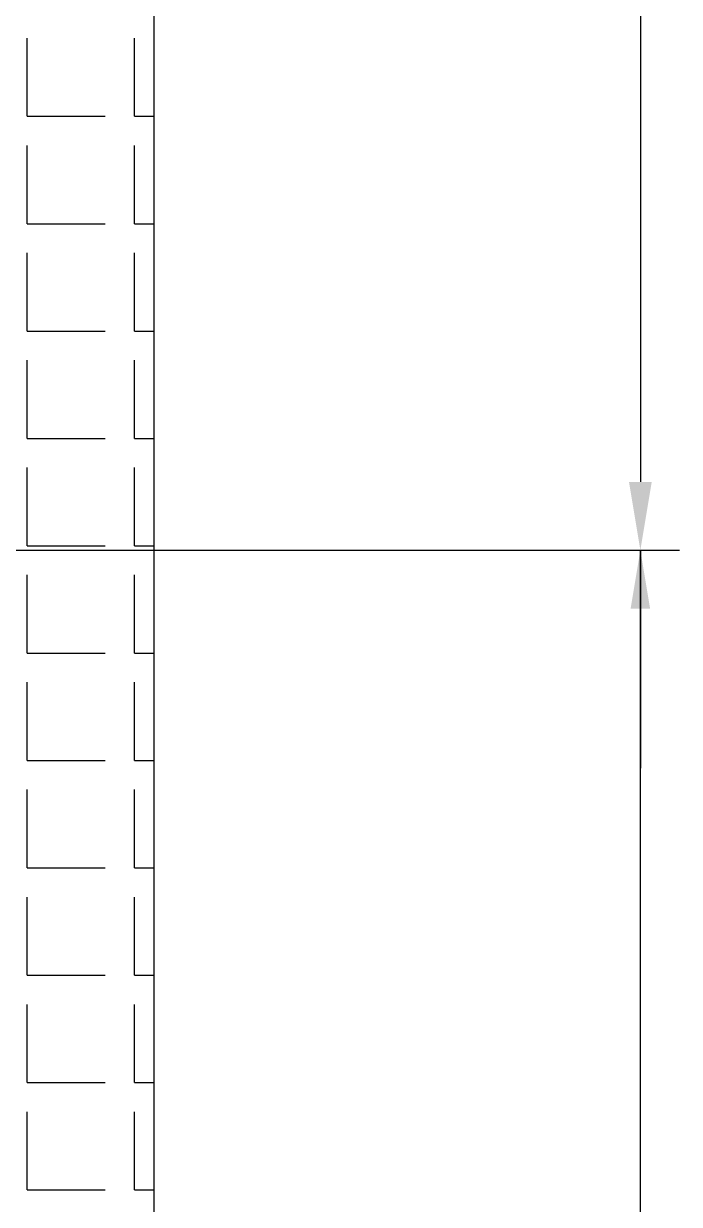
# Model space of a CAD drawing. Extents: x 3627 to 4221, y 1255 to 1675.
# Drawn here: x 4058.2 to 4091.8, y 1349.6 to 1410.1 of the extents above; entities that cross this region are included whole.
import ezdxf

# ---------------------------------------------------------------- set-up
doc = ezdxf.new("R2010")
doc.units = 0
doc.header["$LTSCALE"] = 7
doc.header["$MEASUREMENT"] = 0
doc.layers.get('0').update_dxf_attribs({"color": 2, "linetype": 'CONTINUOUS'})
doc.layers.add('D', color=2, linetype='CONTINUOUS')
doc.layers.add('HT', color=3, linetype='CONTINUOUS')

msp = doc.modelspace()

# ---------------------------------------------------------------- linework, layer by layer
for p, q in [((4055.714, 1383.083), (4091.832, 1383.083)), ((4089.832, 1299.025), (4089.832, 1383.083))]:
    msp.add_line(p, q)
msp.add_solid([(4089.332, 1380.083), (4090.332, 1380.083), (4089.832, 1383.083)])
at = {"layer": 'D'}
for p, q in [((4089.832, 1540.929), (4089.832, 1386.583)), ((4056.714, 1383.083), (4091.832, 1383.083)), ((4089.832, 1383.083), (4089.832, 1371.916))]:
    msp.add_line(p, q, dxfattribs=at)
msp.add_solid([(4089.249, 1386.583), (4090.416, 1386.583), (4089.832, 1383.083)], dxfattribs=at)
at = {"layer": 'HT', "ltscale": 0.5}
for p, q in [((4064.914, 1275.448), (4064.914, 1631.848)), ((4058.402, 1405.315), (4058.402, 1409.315)), ((4063.902, 1405.315), (4063.902, 1409.315)), ((4058.402, 1405.315), (4062.402, 1405.315)), ((4063.902, 1405.315), (4064.914, 1405.315)), ((4058.402, 1399.815), (4058.402, 1403.815)), ((4063.902, 1399.815), (4063.902, 1403.815)), ((4058.402, 1399.815), (4062.402, 1399.815)), ((4063.902, 1399.815), (4064.914, 1399.815)), ((4058.402, 1394.315), (4058.402, 1398.315)), ((4063.902, 1394.315), (4063.902, 1398.315)), ((4058.402, 1394.315), (4062.402, 1394.315)), ((4063.902, 1394.315), (4064.914, 1394.315)), ((4058.402, 1388.815), (4058.402, 1392.815)), ((4063.902, 1388.815), (4063.902, 1392.815)), ((4058.402, 1388.815), (4062.402, 1388.815)), ((4063.902, 1388.815), (4064.914, 1388.815)), ((4058.402, 1383.315), (4058.402, 1387.315)), ((4063.902, 1383.315), (4063.902, 1387.315)), ((4058.402, 1383.315), (4062.402, 1383.315)), ((4063.902, 1383.315), (4064.914, 1383.315)), ((4058.402, 1377.815), (4058.402, 1381.815)), ((4063.902, 1377.815), (4063.902, 1381.815)), ((4058.402, 1377.815), (4062.402, 1377.815)), ((4063.902, 1377.815), (4064.914, 1377.815)), ((4058.402, 1372.315), (4058.402, 1376.315)), ((4063.902, 1372.315), (4063.902, 1376.315)), ((4058.402, 1372.315), (4062.402, 1372.315)), ((4063.902, 1372.315), (4064.914, 1372.315)), ((4058.402, 1366.815), (4058.402, 1370.815)), ((4063.902, 1366.815), (4063.902, 1370.815)), ((4058.402, 1366.815), (4062.402, 1366.815)), ((4063.902, 1366.815), (4064.914, 1366.815)), ((4058.402, 1361.315), (4058.402, 1365.315)), ((4063.902, 1361.315), (4063.902, 1365.315)), ((4058.402, 1361.315), (4062.402, 1361.315)), ((4063.902, 1361.315), (4064.914, 1361.315)), ((4058.402, 1355.815), (4058.402, 1359.815)), ((4063.902, 1355.815), (4063.902, 1359.815)), ((4058.402, 1355.815), (4062.402, 1355.815)), ((4063.902, 1355.815), (4064.914, 1355.815)), ((4058.402, 1350.315), (4058.402, 1354.315)), ((4063.902, 1350.315), (4063.902, 1354.315)), ((4058.402, 1350.315), (4062.402, 1350.315)), ((4063.902, 1350.315), (4064.914, 1350.315))]:
    msp.add_line(p, q, dxfattribs=at)

doc.saveas('drawing.dxf')
